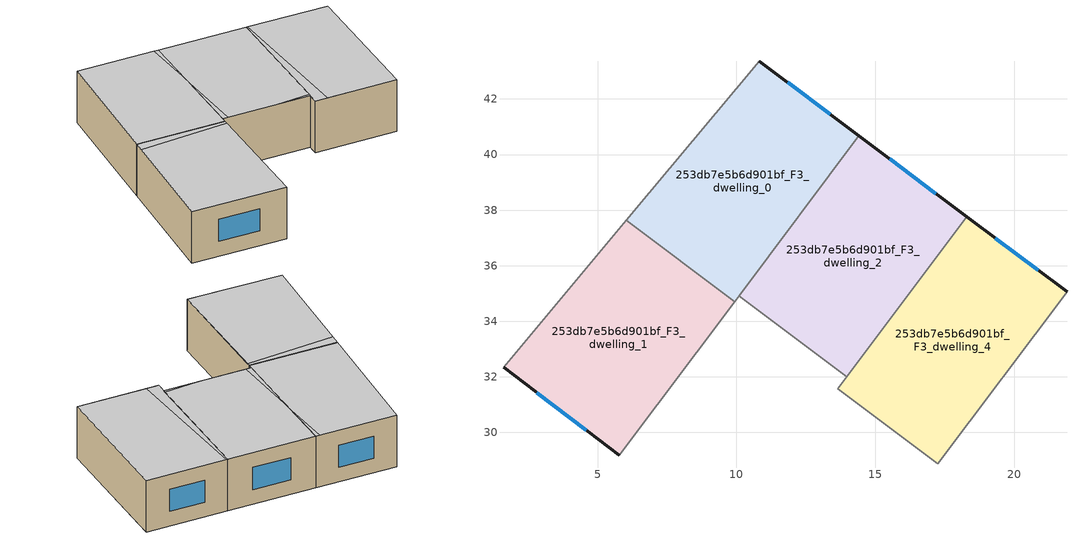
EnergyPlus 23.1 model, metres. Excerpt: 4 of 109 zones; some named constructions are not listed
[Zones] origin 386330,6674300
253db7e5b6d901bf_F3_dwelling_0
 floor to 253db7e5b6d901bf_F2_dwelling_0 (EU_floor_Construction): 14.41,40.67 9.94,34.71 6.03,37.63 10.81,43.36 z9
 wall outside (EU_wall_Construction): 14.41,40.67 10.81,43.36 z9:12
 wall adiabatic (EU_wall_Construction): 10.81,43.36 6.03,37.63 z9:12
 wall to 253db7e5b6d901bf_F3_dwelling_1 (EU_wall_Construction): 6.03,37.63 9.94,34.71 z9:12
 wall to 253db7e5b6d901bf_F3_dwelling_2 (EU_wall_Construction): 10.09,34.92 14.41,40.67 z9:12
 wall to 253db7e5b6d901bf_F3_dwelling_3 (EU_wall_Construction): 9.94,34.71 10.09,34.92 z9:12
 window (EU_Window_Construction): 13.38,41.44 11.84,42.6 z9.86:11.14
 ceiling to 253db7e5b6d901bf_F4_dwelling_0 (EU_floor_Construction): 12.56,38.21 14.21,40.82 10.81,43.36 6.03,37.63 9.94,34.71 z12
 ceiling to 253db7e5b6d901bf_F4_dwelling_2 (EU_floor_Construction): 12.56,38.21 14.41,40.67 14.21,40.82 z12
253db7e5b6d901bf_F3_dwelling_1
 floor to 253db7e5b6d901bf_F2_dwelling_1 (EU_floor_Construction): 9.94,34.71 5.79,29.17 1.62,32.34 6.03,37.63 z9
 wall outside (EU_wall_Construction): 1.62,32.34 5.79,29.17 z9:12
 wall adiabatic (EU_wall_Construction): 6.03,37.63 1.62,32.34 z9:12
 wall to 253db7e5b6d901bf_F3_dwelling_3 (EU_wall_Construction): 5.79,29.17 9.94,34.71 z9:12
 window (EU_Window_Construction): 2.81,31.44 4.6,30.08 z9.86:11.14
 ceiling to 253db7e5b6d901bf_F4_dwelling_1 (EU_floor_Construction): 5.79,29.17 9.82,34.55 5.66,37.19 1.62,32.34 z12
 ceiling to 253db7e5b6d901bf_F4_dwelling_0 (EU_floor_Construction): 9.82,34.55 9.94,34.71 6.03,37.63 5.66,37.19 z12
253db7e5b6d901bf_F3_dwelling_2
 floor to 253db7e5b6d901bf_F2_dwelling_2 (EU_floor_Construction): 18.29,37.76 13.97,32.01 10.09,34.92 14.41,40.67 z9
 wall outside (EU_wall_Construction): 18.29,37.76 14.41,40.67 z9:12
 wall to 253db7e5b6d901bf_F3_dwelling_3 (EU_wall_Construction): 10.09,34.92 13.97,32.01 z9:12
 wall to 253db7e5b6d901bf_F3_dwelling_4 (EU_wall_Construction): 13.97,32.01 18.29,37.76 z9:12
 window (EU_Window_Construction): 17.18,38.6 15.51,39.84 z9.86:11.14
 ceiling to 253db7e5b6d901bf_F4_dwelling_2 (EU_floor_Construction): 14.06,32.13 18.29,37.76 14.41,40.67 12.56,38.21 10.35,34.72 12.45,33.15 z12
 ceiling adiabatic (EU_roof_Construction): 13.97,32.01 14.06,32.13 12.45,33.15 z12
 ceiling to 253db7e5b6d901bf_F4_dwelling_0 (EU_floor_Construction): 10.35,34.72 12.56,38.21 10.09,34.92 z12
253db7e5b6d901bf_F3_dwelling_4
 floor to 253db7e5b6d901bf_F2_dwelling_4 (EU_floor_Construction): 21.89,35.06 17.25,28.87 13.64,31.57 18.29,37.76 z9
 wall outside (EU_wall_Construction): 21.89,35.06 18.29,37.76 z9:12
 wall to 253db7e5b6d901bf_F3_dwelling_5 (EU_wall_Construction): 13.64,31.57 17.25,28.87 z9:12
 wall to 253db7e5b6d901bf_F3_dwelling_6 (EU_wall_Construction): 17.25,28.87 21.89,35.06 z9:12
 wall to 253db7e5b6d901bf_F3_dwelling_3 (EU_wall_Construction): 13.97,32.01 13.64,31.57 z9:12
 window (EU_Window_Construction): 20.86,35.83 19.32,36.99 z9.86:11.14
 ceiling adiabatic (EU_roof_Construction): 17.25,28.87 21.89,35.06 18.35,37.72 14.19,31.16 z12; 21.89,35.06 18.29,37.76 13.64,31.57 14.19,31.16 18.35,37.72 z12
[SCHEDULE:FILE] Column Number=1; Rows to Skip at Top=0; Number of Hours of Data=8760; Column Separator=Comma; Interpolate to Timestep=No; Minutes per Item=60; Adjust Schedule for Daylight Savings=Yes
Name | File
EU_Step8_GainSchedule_253db7e5b6d901bf_F2_dwelling_10_f000 | ../../schedules/253db7e5b6d901bf/253db7e5b6d901bf_F2_dwelling_10_f000_gain.csv
EU_Step8_GainSchedule_253db7e5b6d901bf_F2_dwelling_11_f000 | ../../schedules/253db7e5b6d901bf/253db7e5b6d901bf_F2_dwelling_11_f000_gain.csv
EU_Step8_GainSchedule_253db7e5b6d901bf_F2_dwelling_12_f000 | ../../schedules/253db7e5b6d901bf/253db7e5b6d901bf_F2_dwelling_12_f000_gain.csv
EU_Step8_GainSchedule_253db7e5b6d901bf_F2_dwelling_13_f000 | ../../schedules/253db7e5b6d901bf/253db7e5b6d901bf_F2_dwelling_13_f000_gain.csv
EU_Step8_GainSchedule_253db7e5b6d901bf_F2_dwelling_14_f000 | ../../schedules/253db7e5b6d901bf/253db7e5b6d901bf_F2_dwelling_14_f000_gain.csv
EU_Step8_GainSchedule_253db7e5b6d901bf_F2_dwelling_15_f000 | ../../schedules/253db7e5b6d901bf/253db7e5b6d901bf_F2_dwelling_15_f000_gain.csv
EU_Step8_GainSchedule_253db7e5b6d901bf_F3_dwelling_0_f000 | ../../schedules/253db7e5b6d901bf/253db7e5b6d901bf_F3_dwelling_0_f000_gain.csv
EU_Step8_GainSchedule_253db7e5b6d901bf_F3_dwelling_1_f000 | ../../schedules/253db7e5b6d901bf/253db7e5b6d901bf_F3_dwelling_1_f000_gain.csv
EU_Step8_GainSchedule_253db7e5b6d901bf_F3_dwelling_2_f000 | ../../schedules/253db7e5b6d901bf/253db7e5b6d901bf_F3_dwelling_2_f000_gain.csv
EU_Step8_GainSchedule_253db7e5b6d901bf_F3_dwelling_3_f000 | ../../schedules/253db7e5b6d901bf/253db7e5b6d901bf_F3_dwelling_3_f000_gain.csv
EU_Step8_GainSchedule_253db7e5b6d901bf_F3_dwelling_4_f000 | ../../schedules/253db7e5b6d901bf/253db7e5b6d901bf_F3_dwelling_4_f000_gain.csv
EU_Step8_GainSchedule_253db7e5b6d901bf_F3_dwelling_5_f000 | ../../schedules/253db7e5b6d901bf/253db7e5b6d901bf_F3_dwelling_5_f000_gain.csv
EU_Step8_GainSchedule_253db7e5b6d901bf_F3_dwelling_6_f000 | ../../schedules/253db7e5b6d901bf/253db7e5b6d901bf_F3_dwelling_6_f000_gain.csv
EU_Step8_GainSchedule_253db7e5b6d901bf_F3_dwelling_7_f000 | ../../schedules/253db7e5b6d901bf/253db7e5b6d901bf_F3_dwelling_7_f000_gain.csv
EU_Step8_GainSchedule_253db7e5b6d901bf_F3_dwelling_8_f000 | ../../schedules/253db7e5b6d901bf/253db7e5b6d901bf_F3_dwelling_8_f000_gain.csv
EU_Step8_GainSchedule_253db7e5b6d901bf_F3_dwelling_9_f000 | ../../schedules/253db7e5b6d901bf/253db7e5b6d901bf_F3_dwelling_9_f000_gain.csv
EU_Step8_GainSchedule_253db7e5b6d901bf_F3_dwelling_10_f000 | ../../schedules/253db7e5b6d901bf/253db7e5b6d901bf_F3_dwelling_10_f000_gain.csv
EU_Step8_GainSchedule_253db7e5b6d901bf_F3_dwelling_11_f000 | ../../schedules/253db7e5b6d901bf/253db7e5b6d901bf_F3_dwelling_11_f000_gain.csv
EU_Step8_GainSchedule_253db7e5b6d901bf_F3_dwelling_12_f000 | ../../schedules/253db7e5b6d901bf/253db7e5b6d901bf_F3_dwelling_12_f000_gain.csv
EU_Step8_GainSchedule_253db7e5b6d901bf_F3_dwelling_13_f000 | ../../schedules/253db7e5b6d901bf/253db7e5b6d901bf_F3_dwelling_13_f000_gain.csv
EU_Step8_GainSchedule_253db7e5b6d901bf_F3_dwelling_14_f000 | ../../schedules/253db7e5b6d901bf/253db7e5b6d901bf_F3_dwelling_14_f000_gain.csv
EU_Step8_GainSchedule_253db7e5b6d901bf_F3_dwelling_15_f000 | ../../schedules/253db7e5b6d901bf/253db7e5b6d901bf_F3_dwelling_15_f000_gain.csv
EU_Step8_GainSchedule_253db7e5b6d901bf_F5_dwelling_8_f000 | ../../schedules/253db7e5b6d901bf/253db7e5b6d901bf_F5_dwelling_8_f000_gain.csv
EU_Step8_GainSchedule_253db7e5b6d901bf_F5_dwelling_9_f000 | ../../schedules/253db7e5b6d901bf/253db7e5b6d901bf_F5_dwelling_9_f000_gain.csv
EU_Step8_GainSchedule_253db7e5b6d901bf_F5_dwelling_10_f000 | ../../schedules/253db7e5b6d901bf/253db7e5b6d901bf_F5_dwelling_10_f000_gain.csv
EU_Step8_GainSchedule_253db7e5b6d901bf_F5_dwelling_11_f000 | ../../schedules/253db7e5b6d901bf/253db7e5b6d901bf_F5_dwelling_11_f000_gain.csv
EU_Step8_GainSchedule_253db7e5b6d901bf_F5_dwelling_12_f000 | ../../schedules/253db7e5b6d901bf/253db7e5b6d901bf_F5_dwelling_12_f000_gain.csv
EU_Step8_GainSchedule_253db7e5b6d901bf_F5_dwelling_13_f000 | ../../schedules/253db7e5b6d901bf/253db7e5b6d901bf_F5_dwelling_13_f000_gain.csv
EU_Step8_GainSchedule_253db7e5b6d901bf_F5_dwelling_14_f000 | ../../schedules/253db7e5b6d901bf/253db7e5b6d901bf_F5_dwelling_14_f000_gain.csv
